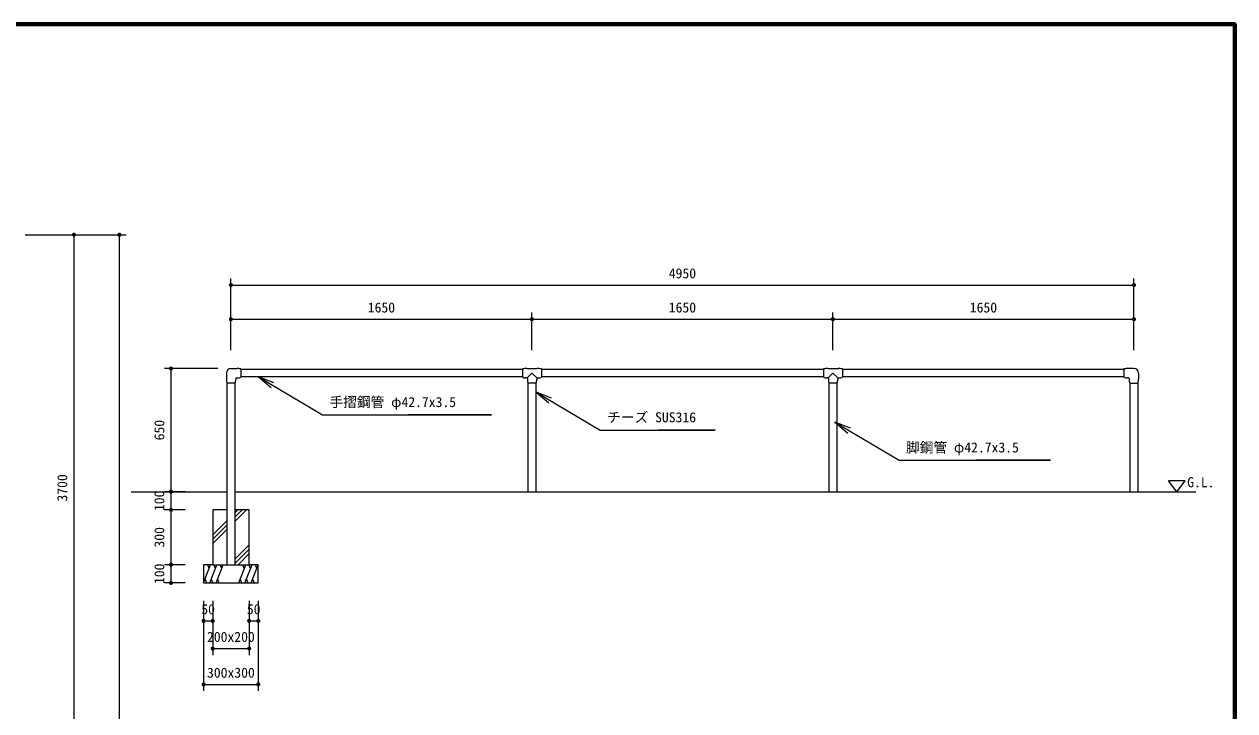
# Model space of a CAD drawing. Units: millimetres at full size, sheet at 1:40, with parts at other scales. Extents: x 600 to 16200, y 600 to 11280.
# Drawn here: x 7352 to 16200, y 6264 to 11280 of the extents above; entities that cross this region are included whole.
import ezdxf
from ezdxf.enums import TextEntityAlignment as Align

# ---------------------------------------------------------------- set-up
doc = ezdxf.new("R2010")
doc.units = ezdxf.units.MM
doc.header["$LTSCALE"] = 40
for name, color, linetype, lineweight in [('D-STR', 1, 'Continuous', 13), ('D-STR-DIM\u3000寸法線、寸法値', 7, 'Continuous', 13), ('D-STR-HTXT\u3000旗上げ', 7, 'Continuous', 13), ('D-STR-TXT\u3000文字列', 7, 'Continuous', 13), ('D-STR\u3000構造物外形線', 1, 'Continuous', 25), ('D-TTL', 7, 'Continuous', 70)]:
    doc.layers.add(name, color=color, linetype=linetype, lineweight=lineweight)
doc.styles.add('ＭＳ ゴシック', font='')
doc.styles.get('ＭＳ ゴシック').set_extended_font_data('MS Gothic')

# ---------------------------------------------------------------- blocks, each defined once
blk = doc.blocks.new('filled_dot')
at = {"color": 0, "linetype": 'Continuous', "lineweight": -2, "const_width": 1.25}
blk.add_lwpolyline([(-0.625, 0, 1), (0.625, 0, 1)], format="xyb", close=True, dxfattribs=at)
blk = doc.blocks.new('open_arrow')
at = {"color": 0, "linetype": 'Continuous', "lineweight": -2}
blk.add_lwpolyline([(7.5, 1.25), (0, 0), (7.5, -1.25)], dxfattribs=at)

msp = doc.modelspace()

# ---------------------------------------------------------------- linework, layer by layer
at = {"layer": 'D-STR'}
for p, q in [((15836.2, 7944.43), (15716.2, 7944.43)), ((15776.2, 7864.43), (15716.2, 7944.43)), ((15776.2, 7864.43), (15836.2, 7944.43))]:
    msp.add_line(p, q, dxfattribs=at)
at = {"layer": 'D-STR-DIM\u3000寸法線、寸法値'}
for p, q in [((7360.22, 9742.1), (7763.91, 9742.1)), ((7647.7, 9742.1), (8096.52, 9742.1)), ((7715.91, 9742.1), (7715.91, 6042.1)), ((8048.52, 2342.1), (8048.52, 9742.1)), ((8863.06, 8898.23), (8863.06, 9422.38)), ((15463.06, 8898.23), (15463.06, 9422.38)), ((8863.06, 9374.38), (15463.06, 9374.38)), ((8863.06, 8898.23), (8863.06, 9172.78)), ((8863.06, 9124.78), (11063.06, 9124.78)), ((11063.06, 8898.23), (11063.06, 9172.78)), ((11063.06, 8898.23), (11063.06, 9172.78)), ((11063.06, 9124.78), (13263.06, 9124.78)), ((13263.06, 8898.23), (13263.06, 9172.78)), ((13263.06, 8898.23), (13263.06, 9172.78)), ((13263.06, 9124.78), (15463.06, 9124.78)), ((15463.06, 8898.23), (15463.06, 9172.78)), ((8766.4, 8764.43), (8377.31, 8764.43)), ((8425.31, 7864.43), (8425.31, 8764.43)), ((8528.29, 7864.43), (8377.31, 7864.43)), ((8528.29, 7864.43), (8377.31, 7864.43)), ((8425.31, 7731.1), (8425.31, 7864.43)), ((8528.29, 7731.1), (8377.31, 7731.1)), ((8528.29, 7731.1), (8377.31, 7731.1)), ((8425.31, 7331.1), (8425.31, 7731.1)), ((8528.29, 7331.1), (8377.31, 7331.1)), ((8528.29, 7331.1), (8377.31, 7331.1)), ((8425.31, 7197.76), (8425.31, 7331.1)), ((8528.29, 7197.76), (8377.31, 7197.76)), ((8663.06, 7066.6), (8663.06, 6872.07)), ((8663.06, 7066.6), (8663.06, 6408.43)), ((8729.73, 7066.6), (8729.73, 6670.31)), ((8729.73, 7066.6), (8729.73, 6872.07)), ((8996.4, 7066.6), (8996.4, 6872.07)), ((8996.4, 7066.6), (8996.4, 6670.31)), ((9063.06, 7066.6), (9063.06, 6872.07)), ((9063.06, 7066.6), (9063.06, 6408.43)), ((8663.06, 6920.07), (8729.73, 6920.07)), ((8996.4, 6920.07), (9063.06, 6920.07)), ((8729.73, 6718.31), (8996.4, 6718.31)), ((8663.06, 6456.43), (9063.06, 6456.43))]:
    msp.add_line(p, q, dxfattribs=at)
at = {"layer": 'D-STR-HTXT\u3000旗上げ'}
for points in [[(9064.43, 8703.1), (9532.42, 8425.2), (9548.42, 8425.2), (10767.12, 8425.2), (10157.77, 8425.2)], [(11093.77, 8591.53), (11561.76, 8313.64), (11577.76, 8313.64), (12402.86, 8313.64), (11990.31, 8313.64)], [(13277.86, 8371.47), (13745.85, 8093.58), (13761.85, 8093.58), (14853.05, 8093.58), (14307.45, 8093.58)]]:
    msp.add_lwpolyline(points, dxfattribs=at)
at = {"layer": 'D-STR\u3000構造物外形線'}
for p, q in [((8863.06, 8763.76), (8905.48, 8763.76)), ((8936.4, 8761.76), (8936.4, 8761.18)), ((8936.4, 8761.18), (8936.4, 8701.02)), ((10993.73, 8761.18), (10993.73, 8701.02)), ((11024.65, 8763.76), (11101.48, 8763.76)), ((11132.4, 8761.18), (11132.4, 8701.02)), ((13193.73, 8761.18), (13193.73, 8701.02)), ((13224.65, 8763.76), (13301.48, 8763.76)), ((13332.4, 8761.18), (13332.4, 8701.02)), ((15389.73, 8761.76), (15389.73, 8761.18)), ((15389.73, 8761.18), (15389.73, 8701.02)), ((15463.06, 8763.76), (15420.65, 8763.76)), ((8830.4, 8731.1), (8830.4, 8688.68)), ((8898.4, 8691.76), (8898.4, 8684.43)), ((8902.4, 8695.76), (8909.73, 8695.76)), ((8936.4, 8759.1), (10993.73, 8759.1)), ((10993.73, 8703.1), (8936.4, 8703.1)), ((8936.4, 8700.43), (8936.4, 8701.02)), ((10993.73, 8700.43), (10993.73, 8701.02)), ((11027.08, 8695.76), (11016.4, 8695.76)), ((11030.4, 8698.43), (11063.06, 8731.1)), ((11030.4, 8691.76), (11030.4, 8688.68)), ((11095.73, 8698.43), (11063.06, 8731.1)), ((11098.4, 8691.76), (11098.4, 8684.43)), ((11102.4, 8695.76), (11109.73, 8695.76)), ((11132.4, 8759.1), (13193.73, 8759.1)), ((13193.73, 8703.1), (11132.4, 8703.1)), ((13193.73, 8700.43), (13193.73, 8701.02)), ((13227.08, 8695.76), (13216.4, 8695.76)), ((13230.4, 8698.43), (13263.06, 8731.1)), ((13230.4, 8691.76), (13230.4, 8688.68)), ((13295.73, 8698.43), (13263.06, 8731.1)), ((13298.4, 8691.76), (13298.4, 8684.43)), ((13302.4, 8695.76), (13309.73, 8695.76)), ((13332.4, 8759.1), (15389.73, 8759.1)), ((15389.73, 8703.1), (13332.4, 8703.1)), ((15389.73, 8700.43), (15389.73, 8701.02)), ((15423.73, 8695.76), (15416.4, 8695.76)), ((15427.73, 8691.76), (15427.73, 8684.43)), ((15495.73, 8731.1), (15495.73, 8688.68)), ((8832.4, 8657.76), (8832.98, 8657.76)), ((8893.15, 8657.76), (8832.98, 8657.76)), ((8835.06, 7331.1), (8835.06, 8657.76)), ((8891.06, 8657.76), (8891.06, 7331.1)), ((8893.73, 8657.76), (8893.15, 8657.76)), ((11093.14, 8657.76), (11032.98, 8657.76)), ((11035.06, 7864.43), (11035.06, 8657.76)), ((11091.06, 8657.76), (11091.06, 7864.43)), ((13293.15, 8657.76), (13232.98, 8657.76)), ((13235.06, 7864.43), (13235.06, 8657.76)), ((13291.06, 8657.76), (13291.06, 7864.43)), ((15432.4, 8657.76), (15432.98, 8657.76)), ((15432.98, 8657.76), (15493.15, 8657.76)), ((15435.06, 7864.43), (15435.06, 8657.76)), ((15491.06, 8657.76), (15491.06, 7864.43)), ((15493.73, 8657.76), (15493.15, 8657.76)), ((8133.11, 7864.43), (8835.06, 7864.43)), ((8891.06, 7864.43), (15915.13, 7864.43)), ((8891.06, 7710.43), (8912.06, 7730.43)), ((8891.06, 7678.43), (8943.06, 7730.43)), ((8891.06, 7646.43), (8975.06, 7730.43)), ((8730.06, 7549.43), (8835.06, 7654.43)), ((8730.06, 7517.43), (8835.06, 7622.43)), ((8730.06, 7485.43), (8835.06, 7590.43)), ((8891.06, 7371.43), (8996.06, 7476.43)), ((8891.06, 7339.43), (8996.06, 7444.43)), ((8915.06, 7330.43), (8996.06, 7412.43)), ((8663.06, 7197.76), (8714.93, 7331.1)), ((8704.25, 7303.63), (8693.56, 7331.1)), ((8708.81, 7197.76), (8760.67, 7331.1)), ((8729.73, 7331.1), (8996.4, 7331.1)), ((8749.99, 7303.63), (8739.3, 7331.1)), ((8754.55, 7197.76), (8806.42, 7331.1)), ((8795.73, 7303.63), (8785.05, 7331.1)), ((8919.71, 7197.76), (8971.58, 7331.1)), ((8960.89, 7303.63), (8950.21, 7331.1)), ((8965.46, 7197.76), (9017.32, 7331.1)), ((9006.64, 7303.63), (8995.95, 7331.1)), ((9011.2, 7197.76), (9063.06, 7331.1)), ((9052.38, 7303.63), (9041.69, 7331.1)), ((8673.75, 7225.23), (8684.44, 7197.76)), ((8719.49, 7225.23), (8730.18, 7197.76)), ((8765.24, 7225.23), (8775.92, 7197.76)), ((8930.4, 7225.23), (8941.08, 7197.76)), ((8976.14, 7225.23), (8986.83, 7197.76)), ((9021.88, 7225.23), (9032.57, 7197.76))]:
    msp.add_line(p, q, dxfattribs=at)
msp.add_lwpolyline([(8835.06, 7731.1), (8729.73, 7731.1), (8729.73, 7331.1), (8663.06, 7331.1), (8663.06, 7197.76), (9063.06, 7197.76), (9063.06, 7331.1), (8996.4, 7331.1), (8996.4, 7731.1), (8891.06, 7731.1)], dxfattribs=at)
for centre, radius, start, end in [((8863.06, 8731.1), 32.67, 90, 180), ((8905.48, 8523.76), 240, 82.73818, 90), ((8935.73, 8761.18), 0.667, 0, 82.73818), ((8905.48, 8523.76), 240, 82.598, 82.73818), ((10994.4, 8761.18), 0.667, 97.26182, 180), ((11024.65, 8523.76), 240, 90, 97.26182), ((11101.48, 8523.76), 240, 82.73818, 90), ((11131.73, 8761.18), 0.667, 0, 82.73818), ((13194.4, 8761.18), 0.667, 97.26182, 180), ((13224.65, 8523.76), 240, 90, 97.26182), ((13301.48, 8523.76), 240, 82.73818, 90), ((13331.73, 8761.18), 0.667, 0, 82.73818), ((15390.4, 8761.18), 0.667, 97.26182, 180), ((15420.65, 8523.76), 240, 97.26182, 97.402), ((15420.65, 8523.76), 240, 90, 97.26182), ((15463.06, 8731.1), 32.67, 0, 90), ((9070.4, 8688.68), 240, 180, 187.26182), ((8821.74, 8684.43), 76.66, 339.99196, 0), ((8902.4, 8691.76), 4, 90, 180), ((8909.73, 8772.42), 76.66, 270, 290.00804), ((8935.73, 8701.02), 0.667, 277.26182, 0), ((8905.48, 8938.43), 240, 277.26182, 277.402), ((10994.4, 8701.02), 0.667, 180, 262.73818), ((11024.65, 8938.43), 240, 262.598, 262.73818), ((11016.4, 8751.49), 55.73, 246.4482, 270), ((11026.4, 8691.76), 4, 0, 90), ((11270.4, 8688.68), 240, 180, 187.26182), ((11021.74, 8684.43), 76.66, 339.99196, 0), ((11102.4, 8691.76), 4, 90, 180), ((11109.73, 8751.49), 55.73, 270, 293.5518), ((11131.73, 8701.02), 0.667, 293.5518, 0), ((13194.4, 8701.02), 0.667, 180, 262.73818), ((13224.65, 8938.43), 240, 262.598, 262.73818), ((13216.4, 8751.49), 55.73, 246.4482, 270), ((13226.4, 8691.76), 4, 0, 90), ((13470.4, 8688.68), 240, 180, 187.26182), ((13221.74, 8684.43), 76.66, 339.99196, 0), ((13302.4, 8691.76), 4, 90, 180), ((13309.73, 8751.49), 55.73, 270, 293.5518), ((13331.73, 8701.02), 0.667, 293.5518, 0), ((15390.4, 8701.02), 0.667, 180, 262.73818), ((15420.65, 8938.43), 240, 262.598, 262.73818), ((15416.4, 8772.42), 76.66, 249.99196, 270), ((15423.73, 8691.76), 4, 0, 90), ((15504.39, 8684.43), 76.66, 180, 200.00804), ((15255.73, 8688.68), 240, 352.73818, 0), ((8832.98, 8658.43), 0.667, 187.26182, 270), ((9070.4, 8688.68), 240, 187.26182, 187.402), ((8893.15, 8658.43), 0.667, 270, 352.73818), ((8655.73, 8688.68), 240, 352.598, 352.73818), ((11032.98, 8658.43), 0.667, 187.26182, 270), ((11093.14, 8658.43), 0.667, 270, 352.73818), ((13232.98, 8658.43), 0.667, 187.26182, 270), ((13293.15, 8658.43), 0.667, 270, 352.73818), ((15432.98, 8658.43), 0.667, 187.26182, 270), ((15670.4, 8688.68), 240, 187.26182, 187.402), ((15493.15, 8658.43), 0.667, 270, 352.73818), ((15255.73, 8688.68), 240, 352.598, 352.73818)]:
    msp.add_arc(centre, radius, start, end, dxfattribs=at)
at = {"layer": 'D-TTL'}
msp.add_lwpolyline([(600, 600), (600, 11280), (16200, 11280), (16200, 600)], close=True, dxfattribs=at)

# ---------------------------------------------------------------- block references
at = {"layer": 'D-STR-DIM\u3000寸法線、寸法値', "xscale": 12, "yscale": 12}
for p, rotation in [((7715.91, 9742.1), 270), ((8048.52, 9742.1), 270), ((15463.06, 9374.38), 180), ((11063.06, 9124.78), 180), ((13263.06, 9124.78), 180), ((15463.06, 9124.78), 180), ((8425.31, 8764.43), 270), ((8425.31, 7864.43), 270), ((8425.31, 7864.43), 90), ((8425.31, 7731.1), 270), ((8425.31, 7731.1), 90), ((8425.31, 7331.1), 270), ((8425.31, 7331.1), 90), ((8425.31, 7197.76), 90), ((8729.73, 6920.07), 180), ((9063.06, 6920.07), 180), ((8996.4, 6718.31), 180), ((9063.06, 6456.43), 180)]:
    msp.add_blockref('filled_dot', p, dxfattribs=dict(at, rotation=rotation))
for p in [(8863.06, 9374.38), (8863.06, 9124.78), (11063.06, 9124.78), (13263.06, 9124.78), (8663.06, 6920.07), (8996.4, 6920.07), (8729.73, 6718.31), (8663.06, 6456.43)]:
    msp.add_blockref('filled_dot', p, dxfattribs=at)
at = {"layer": 'D-STR-HTXT\u3000旗上げ', "xscale": 16, "yscale": 16, "rotation": 329.3}
for p in [(9064.43, 8703.1), (11093.77, 8591.53), (13277.86, 8371.47)]:
    msp.add_blockref('open_arrow', p, dxfattribs=at)

# ---------------------------------------------------------------- texts
at = {"layer": 'D-STR-DIM\u3000寸法線、寸法値', "style": 'ＭＳ ゴシック'}
for s, p in [('4950', (12163.06, 9459.89)), ('1650', (9963.06, 9210.29)), ('1650', (12163.06, 9210.29)), ('1650', (14363.06, 9210.29)), ('50', (8696.4, 7005.58)), ('50', (9029.73, 7005.58)), ('200x200', (8863.06, 6803.82)), ('300x300', (8863.06, 6541.94))]:
    msp.add_text(s, height=73.31, dxfattribs=at).set_placement(p, align=Align.MIDDLE_CENTER)
for s, p in [('650', (8339.8, 8314.43)), ('3700', (7630.4, 7892.1)), ('100', (8339.8, 7797.76)), ('300', (8339.8, 7531.1)), ('100', (8339.8, 7264.43))]:
    msp.add_text(s, height=73.31, rotation=90, dxfattribs=at).set_placement(p, align=Align.MIDDLE_CENTER)
at = {"layer": 'D-STR-HTXT\u3000旗上げ', "style": 'ＭＳ ゴシック'}
for s, p in [('手摺鋼管 φ42.7x3.5', (9583.93, 8460.71)), ('チーズ SUS316', (11613.27, 8349.15)), ('脚鋼管 φ42.7x3.5', (13797.36, 8129.09))]:
    msp.add_text(s, height=73.31, dxfattribs=at).set_placement(p, align=Align.BOTTOM_LEFT)
at = {"layer": 'D-STR-TXT\u3000文字列', "style": 'ＭＳ ゴシック'}
msp.add_text('G.L.', height=73.31, dxfattribs=at).set_placement((15852.07, 7874.85), align=Align.BOTTOM_LEFT)

doc.saveas('drawing.dxf')
